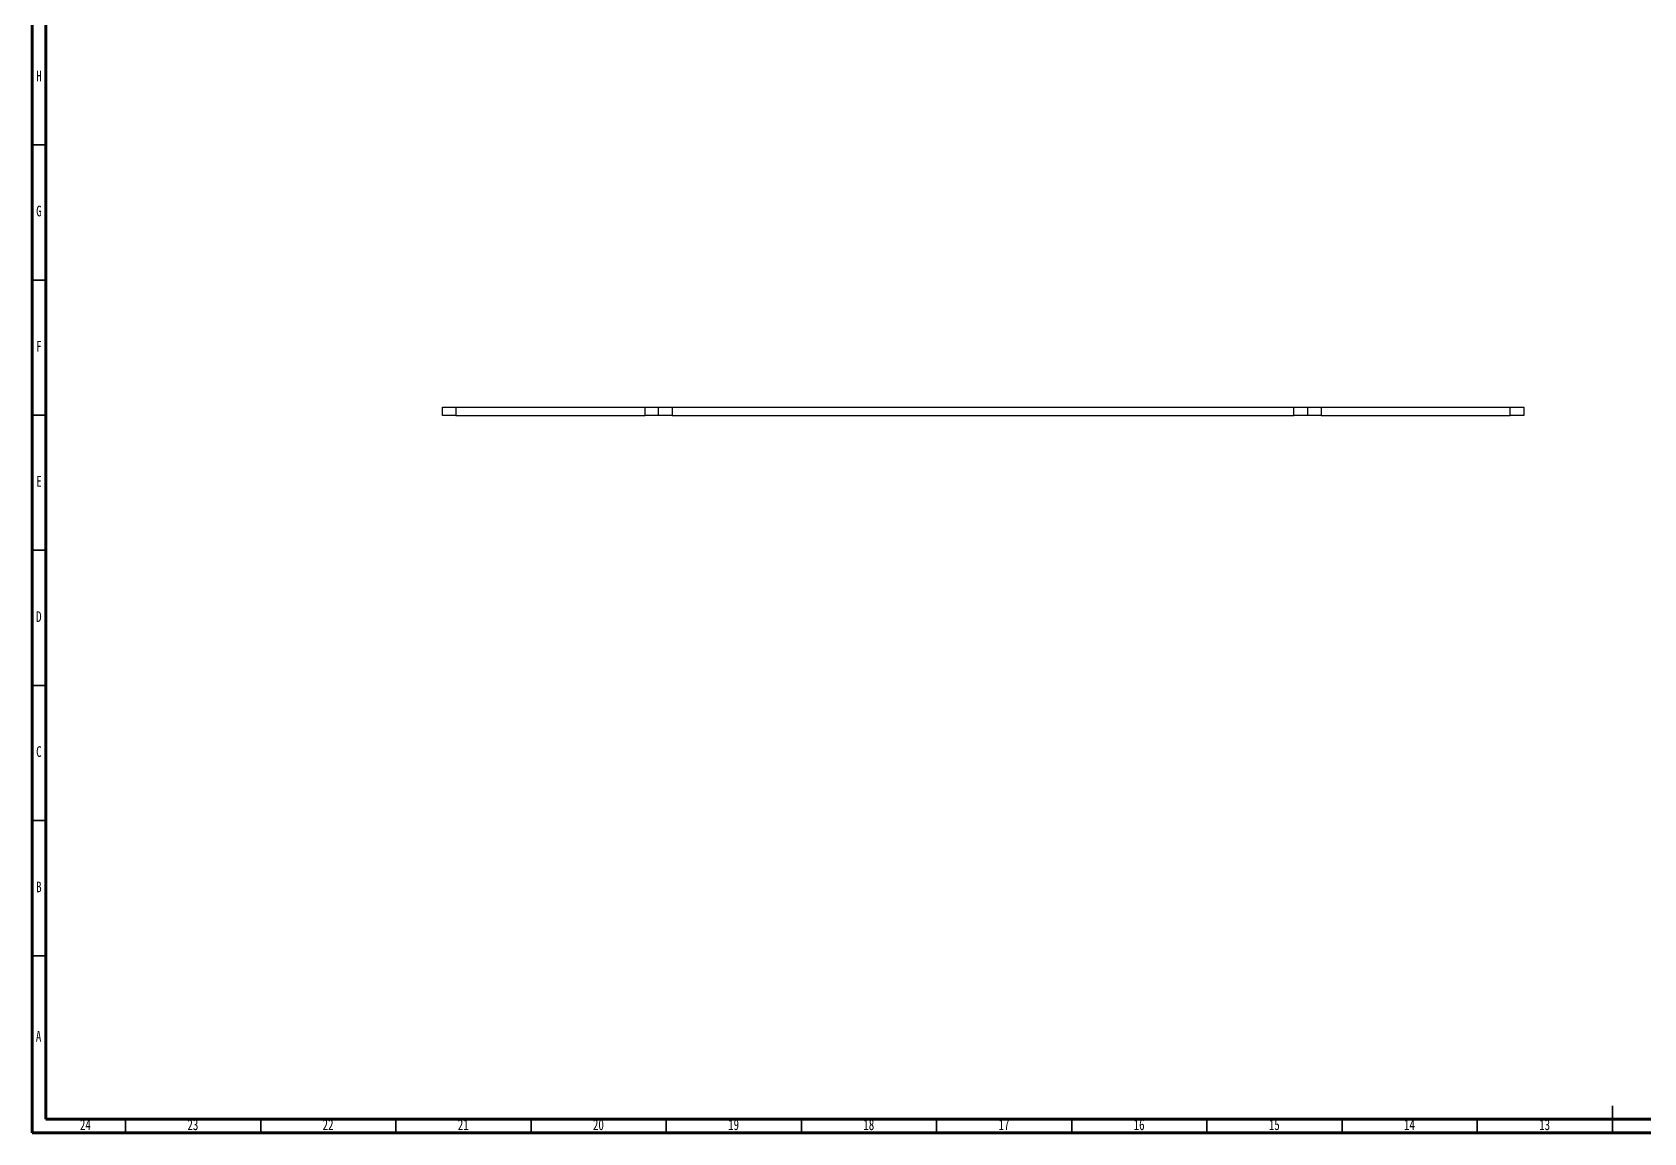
# Model space of a CAD drawing. Header units: millimetres. Extents: x 15 to 1184, y 5 to 836.
# Drawn here: x 15 to 611, y 5 to 412 of the extents above; entities that cross this region are included whole.
import ezdxf

# ---------------------------------------------------------------- set-up
doc = ezdxf.new("R2010")
doc.units = ezdxf.units.MM
doc.styles.add('SLDTEXTSTYLE0', font='TXT', dxfattribs={"width": 0.75})

msp = doc.modelspace()

# ---------------------------------------------------------------- linework, layer by layer
at = {"color": 7, "linetype": 'Continuous', "lineweight": 70}
for p, q in [((15, 5), (15, 836)), ((20, 10), (20, 831)), ((1179, 10), (20, 10)), ((1184, 5), (15, 5))]:
    msp.add_line(p, q, dxfattribs=at)
at = {"color": 7, "linetype": 'Continuous', "lineweight": 35}
for p, q in [((20, 370.5), (15, 370.5)), ((20, 320.5), (15, 320.5)), ((20, 270.5), (15, 270.5)), ((20, 220.5), (15, 220.5)), ((20, 170.5), (15, 170.5)), ((20, 120.5), (15, 120.5)), ((20, 70.5), (15, 70.5)), ((599.5, 5), (599.5, 15)), ((49.5, 10), (49.5, 5)), ((99.5, 10), (99.5, 5)), ((149.5, 10), (149.5, 5)), ((199.5, 10), (199.5, 5)), ((249.5, 10), (249.5, 5)), ((299.5, 10), (299.5, 5)), ((349.5, 10), (349.5, 5)), ((399.5, 10), (399.5, 5)), ((449.5, 10), (449.5, 5)), ((499.5, 10), (499.5, 5)), ((549.5, 10), (549.5, 5)), ((599.5, 10), (599.5, 5))]:
    msp.add_line(p, q, dxfattribs=at)
at = {"color": 7, "linetype": 'Continuous', "lineweight": 25}
for p, q in [((166.695, 270.407), (166.695, 273.407)), ((166.695, 273.407), (171.695, 273.407)), ((171.695, 270.407), (166.695, 270.407)), ((171.695, 273.407), (171.695, 270.407)), ((171.695, 273.407), (241.695, 273.407)), ((171.695, 270.407), (241.695, 270.407)), ((241.695, 270.407), (241.695, 273.407)), ((241.695, 273.407), (246.695, 273.407)), ((246.695, 270.407), (241.695, 270.407)), ((246.695, 270.407), (246.695, 273.407)), ((246.695, 273.407), (251.695, 273.407)), ((251.695, 270.407), (246.695, 270.407)), ((251.695, 273.407), (251.695, 270.407)), ((251.695, 273.407), (481.695, 273.407)), ((251.695, 270.407), (481.695, 270.407)), ((481.695, 270.407), (481.695, 273.407)), ((481.695, 273.407), (486.695, 273.407)), ((486.695, 270.407), (481.695, 270.407)), ((486.695, 273.407), (486.695, 270.407)), ((486.695, 273.407), (491.695, 273.407)), ((491.695, 270.407), (486.695, 270.407)), ((491.695, 273.407), (491.695, 270.407)), ((491.695, 273.407), (561.695, 273.407)), ((491.695, 270.407), (561.695, 270.407)), ((561.695, 270.407), (561.695, 273.407)), ((561.695, 273.407), (566.695, 273.407)), ((566.695, 270.407), (561.695, 270.407)), ((566.695, 273.407), (566.695, 270.407))]:
    msp.add_line(p, q, dxfattribs=at)

# ---------------------------------------------------------------- texts
at = {"color": 7, "linetype": 'Continuous', "lineweight": 0, "attachment_point": 2, "style": 'SLDTEXTSTYLE0'}
for s, insert, char_height in [('H', (17.49, 397.968), 3.969), ('G', (17.487, 348.024), 3.969), ('F', (17.458, 297.968), 3.969), ('E', (17.508, 248.024), 3.969), ('D', (17.453, 197.968), 3.969), ('C', (17.459, 148.024), 3.969), ('B', (17.471, 97.968), 3.969), ('A', (17.34, 42.718), 3.969), ('24', (34.67, 9.968), 3.9688), ('23', (74.42, 9.968), 3.9688), ('22', (124.42, 9.968), 3.9688), ('21', (174.42, 9.968), 3.9688), ('20', (224.42, 9.968), 3.9688), ('19', (274.42, 9.968), 3.9688), ('18', (324.42, 9.968), 3.9688), ('17', (374.42, 9.968), 3.9688), ('16', (424.42, 9.968), 3.9688), ('15', (474.42, 9.968), 3.9688), ('14', (524.42, 9.968), 3.9688), ('13', (574.42, 9.968), 3.9688)]:
    msp.add_mtext(s, dxfattribs=dict(at, insert=insert, char_height=char_height))

doc.saveas('drawing.dxf')
